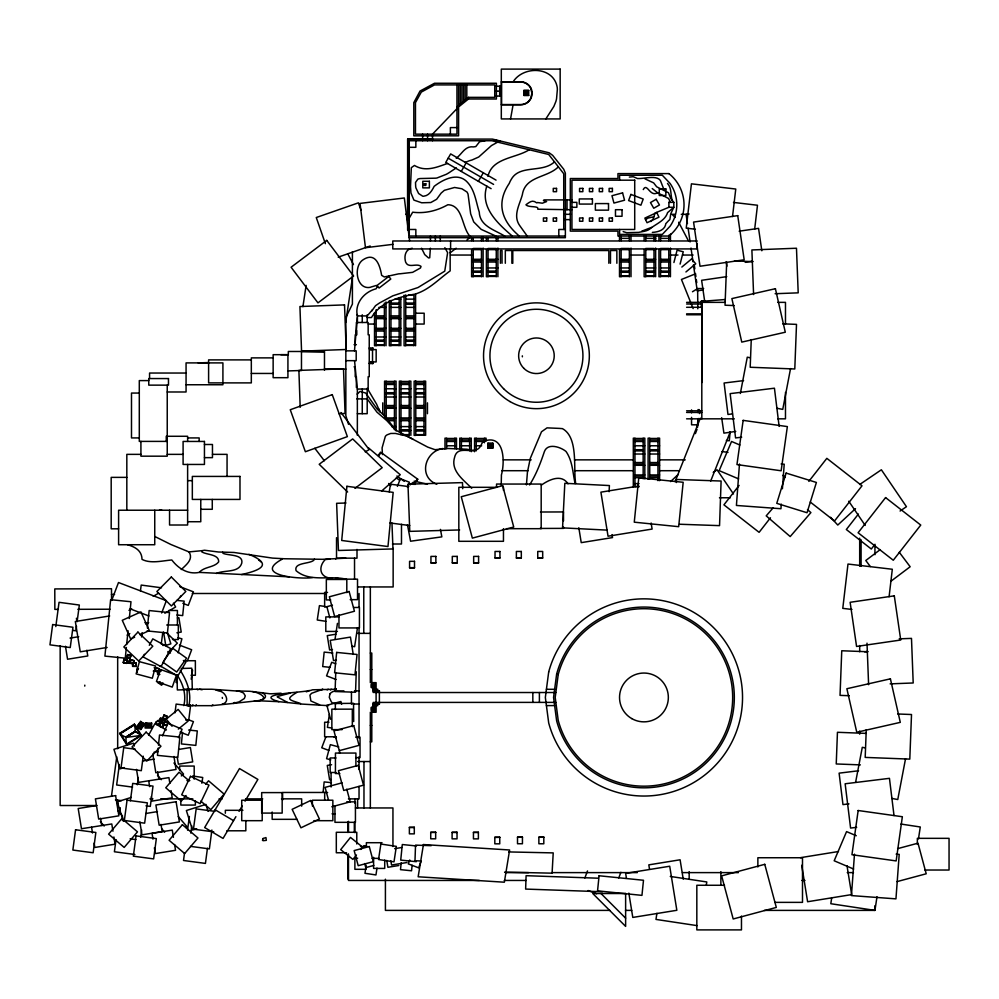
<?xml version="1.0" encoding="UTF-8"?>
<svg xmlns="http://www.w3.org/2000/svg" width="999" height="999" viewBox="0 0 999 999"><rect width="100%" height="100%" fill="white"/><g stroke="black" fill="none" stroke-linecap="round" stroke-linejoin="round"><path stroke-width="1.5" d="M701.323 307.442L701.323 301.198L704.395 300.961M702.172 382.455L702.197 301.298L701.323 301.198M407.654 220.791L407.792 139.098L432.492 139.385M140.447 728.845L141.284 728.209L141.271 728.858L140.484 728.221M335.751 672.527L335.077 691.52L355.544 692.232L356.256 671.778M676.385 482.542L676.498 479.47L721.103 481.031L719.542 525.636L679.545 524.238M726.685 262.163L725.037 305.219L734.265 305.569M751.26 339.585L750.199 367.257L794.792 368.981L796.503 324.375L782.667 323.838M866.258 729.72L865.196 757.404L909.802 759.115L911.513 714.522L897.676 713.985M609.09 491.695L609.402 485.551L564.822 483.291L562.562 527.859L607.142 530.119M84.753 686.113L84.803 685.139M486.838 186.039C479.732 207.33 497.914 223.614 512.275 236.039M739.472 464.011L736.425 505.457L780.943 508.728L781.28 504.12M782.404 488.773L784.215 464.21L781.143 463.986M854.482 854.157L851.435 895.591L895.953 898.863L899.212 854.357L896.153 854.133M354.483 350.849L357.342 317.557M697.514 427.41L698.313 418.481M698.85 412.525L699.113 409.553M730.119 431.818L729.32 440.746L726.348 440.472M697.327 426.323L698.051 418.831M126.349 647.502L125.262 658.166L104.895 656.106L110.627 599.675L130.994 601.748L129.296 618.518M126.661 644.442L128.059 630.719M147.377 628.009L149.151 610.551L169.518 612.624L167.445 632.991L147.078 630.918M158.192 748.101L157.442 755.369L177.822 757.442L179.882 737.075L159.515 735.002L158.479 745.192M182.542 732.354L181.368 743.93L195.829 745.391L197.29 730.931L188.611 730.057M323.139 792.045L324.163 781.917L331.406 782.654M401.198 862.749L400.499 869.654L411.551 870.778L412.112 865.259M335.764 689.372L336.026 688.673L334.503 689.697M732.529 216.546L735.764 189.036L691.433 183.828L686.226 228.159L695.391 229.233M754.67 229.221L757.479 205.245L733.503 202.422M889.085 596.765L892.319 569.255L847.989 564.048L842.781 608.366L851.96 609.452M140.584 727.397L141.533 727.647L140.547 727.409M175.012 712.824L176.124 704.083L190.534 705.906L188.699 720.466L185.814 720.104M183.804 705.606C186.463 695.042 183.254 684.178 177.335 675.399M188.699 706.231C192.045 693.456 186.95 680.943 180.257 670.304M55.807 626.573L59.041 602.322L79.333 605.032L77.11 621.703M76.511 626.248L75.899 630.806L73.002 630.419M111.476 796.253L116.746 756.767M140.434 590.884L141.209 585.077L161.501 587.787M119.343 764.685L116.646 784.977L132.58 787.112M141.533 636.987L142.12 632.642M116.021 839.61L114.398 851.76L134.865 854.495M119.468 813.798L120.28 807.729M122.29 820.067L122.677 817.157M130.394 800.798L132.717 783.403L153.009 786.113L150.3 806.405L145.954 805.831M137.325 784.789L138.287 777.547M143.244 756.181L141.309 770.679L121.016 767.969L123.726 747.677L135.327 749.225M161.251 644.043L162.8 632.442M140.659 837.262L141.621 830.019M184.528 852.896L183.516 860.489L205.432 863.411L207.455 848.226M187.562 830.119L189.385 816.445M190.821 833.129L191.796 825.886M211.888 830.044L209.378 848.888L190.534 846.378M177.123 675.162L176.036 682.354L177.16 682.517M191.209 679.233L192.582 670.154M201.873 783.253L202.735 777.497L192.682 775.986M302.909 306.681L306.131 285.377M345.666 322.49L352.335 278.359M335.04 639.273L337.437 623.364M329.358 714.422L327.41 727.359L331.718 728.009M357.467 627.872L354.62 646.678L351.735 646.241M366.009 866.42L364.972 873.288L375.961 874.949L376.998 868.081M656.905 913.323L655.981 919.417L697.077 925.623M706.33 885.002L706.793 881.955L670.267 876.435M831.73 897.626L830.806 903.72L874.937 910.389L877.01 896.69M918.468 838.923L920.279 826.985L900.886 824.05M163.137 726.785L163.611 723.713L160.527 723.239L160.065 726.323L163.137 726.785L163.536 723.763M389.198 491.858L390.534 484.215L408.803 486.588M487.949 176.361C492.17 157.68 515.721 158.366 529.233 149.763M510.551 118.931L513.099 104.795M643.269 189.598C647.04 182.118 649.949 197.515 657.517 192.745L668.543 198.489L670.142 201.511L668.893 202.36L668.893 207.28L655.144 212.999L653.009 219.243L650.861 221.566M163.361 719.642L163.499 718.893L160.439 718.331L159.865 721.39L162.937 721.965M163.511 719.692L163.686 718.768L160.315 718.144L159.69 721.515L163.062 722.14M740.359 393.469L747.277 357.192L750.299 357.767M790.546 368.569L782.754 409.39L776.71 408.241M855.644 782.105L862.287 747.327L865.309 747.901M905.544 758.716L897.764 799.537L891.707 798.388M123.476 662.474L124.126 659.565L127.11 660.164L126.436 663.211L123.389 662.524L126.386 663.124M133.804 660.739L133.154 663.648L130.17 663.036L130.844 660.002L133.891 660.689M155.207 671.078L155.881 668.044L158.916 668.718L158.242 671.765M345.841 558.166L322.49 559.303L284.265 558.753L272.552 558.104L233.941 552.459L218.531 552.01L204.533 550.237L202.048 550.674L201.773 551.848C206.905 555.069 219.056 554.045 218.681 561.888C213.998 567.757 204.433 566.433 199.263 572.39C187.949 574.75 178.359 568.531 171.816 559.989C162.175 560.739 150.799 563.936 142.02 559.39C141.883 550.624 135.215 546.977 127.61 544.73M148.252 725.424L148.664 723.825M145.667 725.786L146.016 724.375L147.415 724.725M673.913 262.525L677.085 250.187L683.254 251.773L680.094 264.111M501.211 485.014L501.411 476.173A36.663 36.663 0 0 1 501.398 475C504.92 462.462 504.857 433.903 484.203 441.083L482.505 442.37L480.407 446.353C474.55 456.231 457.717 443.581 454.607 457.317C450.387 470.829 463.524 479.87 471.703 488.236M127.585 661.038L127.123 662.762L130.594 663.074M127.71 661.163L127.323 662.649L130.32 663.448M129.895 658.453L130.669 655.569M155.619 671.103L153.259 671.091M178.147 652.846L181.905 638.811L177.697 637.674M192.482 705.669L192.907 704.72M164.96 721.328L163.911 724.263L166.833 725.311L167.882 722.377M111.738 600.299L118.494 582.529L166.346 600.699L161.663 612.999M187.487 660.726L191.658 649.75L179.433 645.104M325.924 736.775L321.753 747.764L328.796 750.436M409.752 859.989L408.279 863.885L418.656 867.831L421.128 861.338M584.84 877.984L587.524 870.928M618.756 877.946L620.891 872.302M695.391 433.616L697.04 429.32M397.402 486.376L400.374 478.721L409.39 482.217L407.417 487.325M161.214 722.077L162.35 719.168L165.247 720.304L164.123 723.201L161.214 722.077L162.387 719.255M675.087 481.63L700.349 418.144M710.626 481.206L730.319 431.73M140.085 724.849L140.946 724.612L140.697 725.449M162.288 683.216L161.438 683.453M162.512 735.901L167.957 723.201L182.08 729.245L178.446 737.712M163.037 717.944L164.236 715.209L166.958 716.408M167.045 716.383L165.797 719.23L162.949 717.981M148.289 725.674L148.963 724.175M148.476 725.774L149.088 724.163M345.841 317.557L352.41 304.071L352.41 251.748M336.001 703.746L332.267 702.921L331.231 701.623L329.283 697.339L329.945 693.93M513.161 81.781C523.364 65.597 553.409 66.234 557.18 87.113A31.681 31.681 0 0 1 557.355 89.535L556.543 98.826A30.482 30.482 0 0 1 555.819 101.636L553.846 106.481L545.841 118.931M144.418 654.283L143.019 656.855L161.014 666.633L170.779 648.638L152.785 638.861L149.301 645.292M148.576 735.252L154.857 723.688L166.433 729.969M137.8 670.042L137.387 669.342L138.524 668.768M357.13 394.106L360.052 391.421L365.684 393.044L377.435 409.465L384.69 415.884L395.841 430.194L427.734 447.115L435.002 449.687L447.914 448.489L467.033 449.25L471.128 450.374M308.654 690.996L312.65 689.797L336.401 689.235M461.251 171.416L466.171 162.887M478.384 181.319L483.316 172.777M529.595 484.94C536.151 474.5 540.372 463.573 544.33 451.76C547.564 442.445 560.826 447.102 566.033 451.486C572.577 460.876 572.714 472.714 575.087 483.528M235.901 816.67L223.052 838.423L204.658 827.559L239.498 768.556L257.892 779.42L245.042 801.173M239.036 811.35L242.183 806.031M314.435 559.128L313.686 560.377C309.066 564.135 293.843 562.35 296.029 570.616C309.54 582.504 329.945 575.187 345.841 579.17M195.754 705.669L196.303 704.757M282.367 558.653L281.98 559.29C251.723 575.824 301.748 579.432 312.35 577.609M181.019 595.829L180.332 596.628M444.855 247.652L447.627 252.697L444.755 271.166L417.982 287.55L392.819 295.841L379.62 302.909L375.512 305.706L371.653 311.089M181.281 569.555C186.039 564.91 193.806 559.29 188.973 551.91L170.866 544.48L154.745 536.463M645.504 219.643L648.014 218.082L653.97 216.733M163.761 660.888L172.74 648.314L186.563 658.179L176.698 672.015L162.862 662.15M163.062 683.054L161.526 685.189L157.53 682.305M378.122 455.532L380.557 452.172L417.744 479.208L415.309 482.554M378.596 455.881L380.219 453.646M413.211 484.44L417.744 479.208M330.07 693.768L330.457 693.306A10.577 10.577 0 0 1 330.731 692.981L332.879 691.52M739.085 485.439L723.925 504.845L759.103 532.33L770.466 517.782M808.828 481.381L826.835 458.341L862 485.814L834.527 520.991L810.264 502.035M858.403 514.06L846.328 529.52L871.303 549.025L875.012 544.268M356.468 854.969L352.909 859.415L340.684 849.637L350.474 837.412L362.687 847.202L360.914 849.425M187.138 689.235L187.138 705.669L211.776 705.669L234.053 703.346L234.827 702.397M186.076 795.516L181.331 801.073L165.759 787.774L179.058 772.215L189.061 780.756M205.694 784.128L208.541 780.793L224.113 794.093L210.814 809.652L200.811 801.111M773.114 507.867L766.208 515.859L790.197 536.563L810.901 512.574L807.479 509.615M331.231 689.235L330.482 689.984M128.259 657.517L126.149 659.815L128.446 661.925L130.544 659.627L128.259 657.617M159.915 682.167L158.878 683.279L157.68 682.155M456.955 107.03L468.456 97.365L494.742 97.365L494.742 84.903L434.503 84.903L421.303 92.095L415.459 102.635L415.459 134.166L456.955 134.166L456.955 84.903M456.955 108.666L432.492 134.166L432.492 140.734M168.169 652.609L177.335 643.156L166.833 632.979M523.776 95.392L528.708 95.392L528.708 90.472L523.776 90.472L523.776 95.392L528.708 95.392M523.776 90.472L528.708 90.472M487.912 448.101L487.912 443.181L492.832 443.181L492.832 448.101L487.912 448.101L487.912 443.181M492.832 448.101L492.832 443.181M409.265 218.082L412.674 212.2C425.075 213.736 436.975 210.851 447.852 204.733C462.987 205.045 461.638 226.948 469.755 236.039M558.366 166.845C547.277 178.022 525.149 175.849 522.34 194.755C519.542 205.032 512.4 216.021 520.142 226.199L527.21 236.039M670.579 481.593L678.333 474.338M855.506 508.641L837.786 525.049L830.606 517.295M139.248 393.057L131.493 393.057L131.493 437.924L139.248 437.924M190.534 704.695L188.774 705.669M296.903 692.382C284.99 699.575 289.136 699.7 300.087 703.308L301.111 704.033L328.546 705.669M372.427 309.777L367.195 315.921L357.342 315.921C354.495 303.122 364.36 291.82 376.086 288.798L377.36 286.626L376.286 285.477L372.04 286.725A8.854 8.854 0 0 0 370.379 287.312C356.693 290.085 353.109 267.233 362.475 260.202C375.487 250.999 379.92 265.297 381.63 275.337L384.315 276.96L398.589 273.863A41.558 41.558 0 0 1 400.337 273.751L412.624 272.34L420.492 267.969L421.016 266.371C416.483 262.762 408.554 268.756 405.644 262.163C403.921 256.506 405.232 249.076 412.275 248.239M381.718 490.946L400.249 474.725L368.419 447.827M181.306 775.936L183.516 774.025L173.938 762.974M185.689 827.509L186.85 826.498L178.234 816.545M142.445 726.136L143.544 725.199L142.607 724.1M681.842 267.058L691.633 258.903L695.716 263.811L685.926 271.965M328.221 689.235L327.123 689.884M464.822 162.487L469.78 160.602A48.639 48.639 0 0 0 472.14 159.94L478.708 157.018L491.496 145.554L497.664 142.145M178.322 729.083L187.849 721.315L178.147 709.415L166.246 719.118L172.065 726.261M468.456 99.001L458.591 106.955L458.591 135.814L413.811 135.814L413.811 102.635L420.03 91.046L434.503 83.267L496.391 83.267L496.391 99.001L468.456 99.001L468.456 97.365M410.002 484.915L413.199 482.342L414.935 484.503M644.979 178.846L653.658 182.892L656.668 186.788L668.481 192.745L670.766 198.514L673.826 202.36L673.826 207.293L667.594 212.612C665.084 220.879 655.606 223.988 649.662 229.121C647.077 231.044 643.731 231.381 640.609 231.993A6.331 6.331 0 0 0 638.885 232.392L626.748 232.705L623.151 231.606M641.67 231.206L651.585 227.372M450.162 252.822L456.168 248.202M467.008 239.897L470.616 237.125M160.04 723.064L157.667 724.874L155.856 722.514L158.242 720.604L160.127 723.076M211.776 705.669L212.824 704.857M354.92 488.386L382.205 467.694L352.684 438.911L319.205 464.298L347.627 492.02M880.244 549.6L865.783 560.501L870.329 566.533M890.883 581.268L910.164 566.745L899.275 552.272M456.218 158.242C461.925 154.208 465.01 145.642 473.439 146.915A45.005 45.005 0 0 0 475.824 146.553L479.582 141.733L485.014 140.734M713.224 472.377L717.045 469.78L733.478 493.968M859.727 484.49L881.368 469.78L906.455 506.705L900.087 511.026M126.698 744.642A24.613 23.452 -5.2 0 1 126.036 737.399L135.077 731.355A24.638 23.452 -5.2 0 0 134.415 724.125L119.643 733.353L126.698 744.642L141.471 735.401L134.415 724.125M456.318 167.894L450.774 171.553A43.182 43.182 0 0 1 446.228 174.338L436.95 177.997A26.249 26.249 0 0 1 435.676 178.172L420.042 178.546A30.47 30.47 0 0 0 419.006 178.771L418.406 178.946A2.622 2.622 0 0 0 417.832 179.183L415.509 182.48L415.684 186.613A30.407 30.407 0 0 0 415.946 187.962L418.618 193.531L422.752 196.216A3.621 3.621 0 0 0 423.826 196.191C429.208 195.567 431.98 190.622 434.165 186.338C443.219 179.345 458.116 171.741 467.594 182.442C474.925 190.447 476.048 202.123 479.27 212.125C479.757 226.124 494.842 229.957 504.645 236.039M554.482 161.863C542.407 173.339 519.567 164.173 511.176 179.545A19.443 19.443 0 0 0 509.29 183.366C496.166 202.685 501.486 219.917 517.22 234.203L519.218 236.039M120.33 733.503L134.266 724.799L140.797 735.252L126.861 743.955L120.592 733.928M121.104 733.141L133.641 725.311M119.643 733.353A21.891 20.867 -58.8 0 0 125.862 737.125L135.077 731.355L141.471 735.401L126.036 737.399L135.252 731.643A21.916 20.867 -58.8 0 1 141.471 735.401M125.862 737.125L135.152 731.505M442.994 448.501C424.95 451.086 417.794 476.873 436.813 484.253M692.469 291.758L697.639 288.561L703.658 288.511M336.251 558.541L335.552 558.965M125.961 737.25L135.252 731.643M541.396 485.064C549.025 479.72 561.513 473.626 568.019 483.841M128.983 610.377L131.668 608.816M153.234 596.316L158.629 593.194M127.123 635.114L129.808 633.553M145.979 624.188L148.676 622.614M164.847 613.249L175.637 606.992L173.439 603.196M365.209 451.86L369.205 449.612L340.959 412.512M321.69 689.747L322.852 689.235L311.538 693.318L309.94 695.179L310.864 700.973L319.605 704.807M300.487 703.908L278.933 701.673C251.261 693.731 304.358 692.569 309.303 690.459M134.665 637.187L130.657 638.985L122.265 620.304L140.946 611.912L149.338 630.594L139.997 634.79M695.304 273.901L681.455 279.47L693.156 308.579M216.358 573.488C224.375 569.667 238.761 573.301 241.795 563.024C243.456 554.045 228.659 555.856 223.002 553.309L222.677 552.197M447.527 163.449C436.75 167.245 425.549 172.19 414.46 165.459L411.326 167.657L410.514 186.588L410.951 192.994L413.923 200.112L421.703 202.785L430.831 202.522L436.625 199.288L441.146 193.094L444.393 190.31L454.582 187.475L461.838 188.749L467.057 192.07L468.032 194.068L470.654 213.798L473.701 221.903L481.181 229.37L495.804 236.039M280.856 354.682L288.324 354.72L288.324 351.486L324.475 351.486L324.475 370.254M333.179 691.445L336.363 691.046A11.926 11.926 0 0 0 336.925 690.996L343.918 690.871M338.211 257.143L370.192 246.004M222.128 704.158C230.769 702.26 225.537 691.458 218.744 690.946A11.888 11.888 0 0 1 217.37 690.471L215.459 689.785M306.268 691.832L308.304 691.096M165.272 645.604L170.854 643.843L167.357 632.679M124.251 767.544L120.055 768.855L113.936 749.325L133.466 743.194L134.341 745.991M131.219 797.427L117.27 801.797L123.389 821.34M196.691 828.745L192.507 830.057L186.376 810.526L205.906 804.395L208.104 811.375M233.129 703.446L239.186 701.822L244.355 698.501L245.292 695.891L243.544 692.994L239.236 691.196L211.776 689.235L183.791 689.235M241.608 574.575C257.954 570.779 275.087 565.084 248.913 554.308M257.342 700.786C271.216 699.013 258.791 692.394 252.56 691.545M629.32 177.073L633.216 176.723L636.738 178.197A1.848 1.848 0 0 0 637.924 178.546C644.705 178.759 656.268 174.95 660.376 180.444L664.035 189.822M652.347 232.392C657.492 232.13 664.123 230.482 665.596 224.887A9.116 9.116 0 0 1 665.721 223.776L668.968 220.255A1.536 1.536 0 0 0 669.967 219.031L670.754 213.823L673.826 207.293L668.893 207.293M159.428 510.227L161.875 510.227M332.467 605.169L326.86 606.668L329.87 617.906M342.058 782.841L325.1 787.387L328.509 800.099M331.818 806.78L350.174 801.86L346.778 789.148M373.813 865.446L365.771 867.607L364.685 863.573M897.601 848.651L918.006 843.181L926.21 873.788L897.052 881.605M188.973 551.91L202.048 550.674M234.053 703.346L257.754 700.736L278.933 701.673M638.898 486.001L600.911 492.157L608.041 536.213L652.11 529.07L651.123 523.001M109.69 615.946L75.337 621.503L80.245 651.823L107.13 647.464M177.41 617.969L178.896 617.732L181.219 632.08L176.91 632.779M70.055 638.099L78.721 636.7M162.787 645.479L165.672 645.017L163.574 632.03M335.889 634.215L327.272 635.614L329.595 649.962L332.467 649.5M336.388 660.114L333.504 660.589L330.232 640.371L350.437 637.1L353.246 654.42M153.933 752.309L158.067 751.635M178.634 749.45L190.397 747.539L192.72 761.887L178.371 764.21L177.21 757.042M142.57 761.001L154.121 759.128M331.581 764.722L327.272 765.421L329.595 779.769L331.081 779.532M96.965 805.481L78.197 808.516L81.468 828.733L111.776 823.963L112.949 831.18M145.904 813.473L157.455 811.6M394.655 848.663L401.673 847.527M406.98 862.524L391.533 865.022L390.846 860.813M398.863 865.509L387.887 867.282L386.788 860.426M800.474 857.666L838.461 851.523M689.06 213.973L686.101 214.41L687.437 223.576M739.148 231.194L758.553 228.359L761.825 250.761M745.217 262.337L752.684 261.251M726.748 276.636L701.623 280.307L704.77 301.923M703.159 289.972L697.252 290.834L693.456 264.847M735.739 431.418L723.913 433.154L721.665 417.707M864.697 651.823L867.681 651.385M392.969 244.343L365.472 247.715L360.04 203.409L404.333 197.977L409.59 240.747M743.581 380.619L724.1 383.017L727.971 414.46L732.454 413.911M741.683 437.187L735.576 437.937L730.144 393.631L774.437 388.199L779.133 426.386M858.578 770.766L839.11 773.151L842.969 804.607L848.963 803.87M856.692 827.322L850.586 828.071L845.142 783.778L889.447 778.333L894.018 815.559M287.924 370.929L301.473 370.492L301.473 351.486L324.475 351.973M330.244 559.078L325.287 559.54C317.819 567.07 319.705 578.059 331.98 578.196M254.196 701.123C260.215 701.997 271.154 697.215 261.925 692.569M702.197 301.298L725.224 299.525M281.069 693.194L272.228 693.743A67.42 67.42 0 0 1 269.942 693.768L249.862 691.283L236.488 690.921M775.124 293.718L798.201 292.844L796.478 248.239L751.885 249.95L753.596 294.555M899.187 638.848L911.488 638.386L913.198 682.979L890.134 683.865M338.911 413.673L345.055 413.461L343.506 368.856L298.888 370.404L300.187 407.317M208.604 362.55L198.189 362.899M141.396 723.376L139.748 723.476L141.408 723.551M345.979 503.021L336.626 503.296L338.449 550.486L392.969 548.938L391.97 523.051M459.627 529.945L409.777 531.368L407.967 484.178L462.475 482.617L462.712 488.711M181.281 668.468L191.746 668.194L192.308 689.572L177.347 689.959L176.948 674.687M540.484 512.012L563.486 511.938L563.511 520.904M58.104 609.39L54.858 609.402L54.783 588.923L111.501 588.736L111.538 600.436M77.847 609.315L110.04 609.215M501.311 81.781L520.704 81.781A11.501 11.501 0 0 1 530.669 87.537C533.179 91.958 532.417 97.802 528.833 101.423A11.501 11.501 0 0 1 520.704 104.795L501.311 104.795M494.742 86.201L501.311 86.201M494.742 91.134L501.311 91.134M524.937 93.007L527.547 93.007M524.937 93.269L527.547 93.269M524.937 93.669L527.547 93.669M524.937 94.118L527.547 94.118M494.742 96.066L501.311 96.066M456.955 127.597L450.374 127.597L450.374 134.166M496.965 140.909L499.912 140.909M409.265 147.315L415.846 147.315L415.846 140.734M571.94 199.9L544.018 199.9L543.406 200.612L546.603 201.573L542.382 203.209L537.512 202.522A4.77 4.77 0 0 1 536.75 202.872C532.704 199.788 530.531 201.486 526.91 204.046L525.936 204.82C528.571 207.892 539.323 205.382 537.787 209.203L571.94 209.753M571.94 202.36L576.873 202.36L576.873 207.293L571.94 207.293M668.893 202.36L673.813 202.36M405.656 214.31L408.766 214.31M564.323 214.31L570.741 214.31M675.112 214.31L672.052 214.31L675.174 217.495M681.256 214.31L687.387 214.31M564.198 219.618L570.392 219.618M409.265 229.47L415.846 229.47L415.846 236.039M565.372 229.47L558.803 229.47L558.803 236.039M565.372 236.039L409.265 236.039L409.265 140.734L491.858 140.734L548.701 154.47L563.736 173.714L563.736 229.47M409.153 237.687L565.372 237.687L565.372 173.164L563.736 169.268L552.659 155.345L549.15 152.797L492.432 139.098L407.629 139.098L407.629 229.982M621.141 238.361L629.358 238.361M645.791 238.361L655.644 238.361M660.576 238.361L668.793 238.361M697.215 240.971L392.782 240.971L392.782 248.926L697.215 248.926L697.215 243.619M473.251 249.625L481.468 249.625M488.049 249.625L497.902 249.625M621.141 249.625L629.358 249.625M645.791 249.625L655.644 249.625M660.576 249.625L668.793 249.625M450.499 255.045L471.615 255.045M631.006 255.045L644.143 255.045M670.441 255.045L677.996 255.045M682.529 255.045L693.119 255.045M473.251 259.29L481.468 259.29M488.049 259.29L497.902 259.29M621.141 259.29L629.358 259.29M645.791 259.29L655.644 259.29M660.576 259.29L668.793 259.29M473.251 260.439L481.468 260.439M488.049 260.439L496.266 260.439M621.141 260.439L629.358 260.439M645.791 260.439L654.008 260.439M660.576 260.439L668.793 260.439M473.251 262.025L481.468 262.025M488.049 262.025L496.266 262.025M621.141 262.025L629.358 262.025M645.791 262.025L654.008 262.025M660.576 262.025L668.793 262.025M473.251 267.957L481.468 267.957M488.049 267.957L497.902 267.957M621.141 267.957L629.358 267.957M645.791 267.957L655.644 267.957M660.576 267.957L668.793 267.957M473.251 271.091L481.468 271.091M488.049 271.091L496.266 271.091M621.141 271.091L629.358 271.091M645.791 271.091L654.008 271.091M660.576 271.091L668.793 271.091M473.251 272.252L481.468 272.252M488.049 272.252L496.266 272.252M621.141 272.252L629.358 272.252M645.791 272.252L654.008 272.252M660.576 272.252L668.793 272.252M473.251 275.999L481.468 275.999M488.049 275.999L496.266 275.999M621.141 275.999L629.358 275.999M645.791 275.999L654.008 275.999M660.576 275.999L668.793 275.999M473.251 276.423L481.468 276.423M488.049 276.423L496.266 276.423M621.141 276.423L629.358 276.423M645.791 276.423L654.008 276.423M660.576 276.423L668.793 276.423M408.479 294.842L413.961 294.842L413.961 345.741M395.055 299.138L400.811 299.138M405.744 299.138L413.961 299.138M686.6 302.36L725.049 302.36M777.734 302.36L785.476 302.36L785.476 324.101M390.959 303.072L399.163 303.072M405.744 303.072L413.961 303.072M686.6 304.008L701.81 304.008M390.959 304.233L399.163 304.233M405.744 304.233L413.961 304.233M378.908 307.38L386.026 307.38M390.959 307.38L400.811 307.38M405.744 307.38L413.961 307.38M686.6 307.292L701.81 307.292M415.596 313.211L424.163 313.211L424.163 324.051L415.596 324.051M686.6 313.861L701.81 313.861M686.6 314.76L701.81 314.76M376.161 315.896L384.378 315.896M390.959 315.896L399.163 315.896M405.744 315.896L413.961 315.896M367.195 317.557L371.466 317.557C380.557 302.01 398.539 296.953 415.184 294.081C429.108 289.86 438.661 279.133 450.162 270.904L450.162 248.701M376.161 317.482L384.378 317.482M390.959 317.482L399.163 317.482M405.744 317.482L413.961 317.482M376.161 318.631L386.026 318.631M390.959 318.631L400.811 318.631M405.744 318.631L413.961 318.631M368.319 324.051L374.525 324.051M376.161 328.309L386.026 328.309M390.959 328.309L400.811 328.309M405.744 328.309L413.961 328.309M376.161 329.458L384.378 329.458M390.959 329.458L399.163 329.458M405.744 329.458L413.961 329.458M376.161 331.044L384.378 331.044M390.959 331.044L399.163 331.044M405.744 331.044L413.961 331.044M376.161 336.975L386.026 336.975M390.959 336.975L400.811 336.975M405.744 336.975L413.961 336.975M376.161 340.11L384.378 340.11M390.959 340.11L399.163 340.11M405.744 340.11L413.961 340.11M376.161 341.271L384.378 341.271M390.959 341.271L399.163 341.271M405.744 341.271L413.961 341.271M354.071 344.667L356.381 344.667M376.161 345.017L384.378 345.017M390.959 345.017L399.163 345.017M405.744 345.017L413.961 345.017M376.161 345.442L384.378 345.442M390.959 345.442L399.163 345.442M405.744 345.442L413.961 345.442M369.243 347.964L373.164 348.052M345.841 350.849L356.193 350.849L356.193 360.664L345.841 360.664M273.139 357.879L251.323 357.879L251.323 382.892L208.604 382.892L208.604 359.89L251.323 359.89M369.243 363.574L373.164 363.536M354.071 366.858L355.219 366.858L355.219 376.71L356.381 376.71L356.381 387.5M324.475 369.118L345.841 369.118M186.064 373.039L149.563 373.039L149.563 378.559M251.323 373.451L273.139 373.451M148.764 380.594L139.298 380.594L139.298 441.396L167.233 441.396M386.213 381.468L394.43 381.468M400.999 381.468L409.215 381.468M415.784 381.468L424.001 381.468M386.213 381.893L394.43 381.893M400.999 381.893L409.215 381.893M415.784 381.893L424.001 381.893M386.213 384.053L394.43 384.053M400.999 384.053L409.215 384.053M415.784 384.053L424.001 384.053M386.213 384.478L394.43 384.478M400.999 384.478L409.215 384.478M415.784 384.478L424.001 384.478M186.064 384.752L222.914 384.752L222.914 362.899L186.064 362.899L186.064 391.983L167.233 391.983M386.213 388.773L396.066 388.773M400.999 388.773L410.864 388.773M415.784 388.773L424.001 388.773M354.545 360.664L357.355 389.036L368.156 389.036L368.156 376.71L369.243 376.71L369.243 334.815L368.156 334.815L368.156 322.49L356.381 322.49L356.381 334.815L355.219 334.815L355.219 344.667M386.213 392.707L394.43 392.707M400.999 392.707L409.215 392.707M415.784 392.707L424.001 392.707M386.213 393.868L394.43 393.868M400.999 393.868L409.215 393.868M415.784 393.868L424.001 393.868M386.213 397.015L396.066 397.015M400.999 397.015L410.864 397.015M415.784 397.015L424.001 397.015M356.855 398.901L367.195 398.901L376.935 412.125L386.9 420.716L394.443 428.946M386.213 405.532L394.43 405.532M400.999 405.532L409.215 405.532M415.784 405.532L424.001 405.532M386.213 407.117L394.43 407.117M400.999 407.117L409.215 407.117M415.784 407.117L424.001 407.117M386.213 408.266L396.066 408.266M400.999 408.266L410.864 408.266M415.784 408.266L424.001 408.266M686.6 410.814L701.81 410.814M686.6 412.45L701.81 412.45M357.342 413.686L367.195 413.686L367.195 389.036M386.213 417.944L396.066 417.944M400.999 417.944L410.864 417.944M415.784 417.944L424.001 417.944M686.6 418.831L734.352 418.831M777.734 418.831L785.476 418.831L785.476 392.432M394.43 419.093L386.213 419.093L386.213 381.156L384.565 381.156L384.565 417.307M400.999 419.093L409.215 419.093M415.784 419.093L424.001 419.093M387.575 420.679L394.43 420.679M400.999 420.679L409.215 420.679M415.784 420.679L424.001 420.679M697.539 424.812L691.558 424.812L691.558 417.345M391.683 426.61L396.066 426.61M400.999 426.61L410.864 426.61M415.784 426.61L424.001 426.61M400.999 429.745L409.215 429.745M415.784 429.745L424.001 429.745M400.999 430.357L410.864 430.357M415.784 430.357L424.001 430.357M400.999 430.906L409.215 430.906M415.784 430.906L424.001 430.906M402.372 434.652L409.215 434.652M415.784 434.652L424.001 434.652M403.733 435.077L409.215 435.077M415.784 435.077L424.001 435.077M187.625 437.924L199.163 437.924L199.163 441.446M446.628 438.474L454.845 438.474M461.413 438.474L469.63 438.474M476.211 438.474L484.428 438.474M634.952 438.474L643.169 438.474M649.737 438.474L657.954 438.474M446.628 438.898L454.845 438.898M461.413 438.898L469.63 438.898M476.211 438.898L484.428 438.898M634.952 438.898L643.169 438.898M649.737 438.898L657.954 438.898M446.628 441.071L454.845 441.071M461.413 441.071L469.63 441.071M476.211 441.071L484.428 441.071M634.952 441.071L643.169 441.071M649.737 441.071L657.954 441.071M446.628 441.496L454.845 441.496M461.413 441.496L469.63 441.496M476.211 441.496L484.428 441.496M634.952 441.496L643.169 441.496M649.737 441.496L657.954 441.496M488.386 443.656L492.357 443.656M204.445 444.493L212.462 444.493L212.462 457.642L204.445 457.642M446.628 445.779L454.845 445.779M461.413 445.779L469.63 445.779M476.211 445.779L481.68 445.779M634.952 445.779L644.817 445.779M649.737 445.779L659.602 445.779M488.386 447.627L492.357 447.627M461.413 449.725L469.63 449.725M634.952 449.725L643.169 449.725M649.737 449.725L657.954 449.725M634.952 450.886L643.169 450.886M649.737 450.886L657.954 450.886M634.952 454.021L644.817 454.021M649.737 454.021L659.602 454.021M140.934 454.358L126.823 454.358L126.823 510.227M167.233 454.358L183.092 454.358M212.462 454.358L227.06 454.358L227.06 476.423M503.346 459.852L531.193 459.852M574.512 459.852L633.316 459.852M659.602 459.852L685.227 459.852M634.952 462.549L643.169 462.549M649.737 462.549L657.954 462.549M634.952 464.135L643.169 464.135M649.737 464.135L657.954 464.135M634.952 465.284L644.817 465.284M649.737 465.284L659.602 465.284M501.798 470.704L528.096 470.704M574.512 470.704L633.316 470.704M659.602 470.704L679.195 470.704M634.952 474.95L644.817 474.95M649.737 474.95L659.602 474.95M634.952 476.098L643.169 476.098M649.737 476.098L657.954 476.098M126.823 477.372L111.189 477.372L111.189 528.808L118.606 528.808M634.952 477.684L643.169 477.684M649.737 477.684L657.954 477.684M187.625 480.644L192.332 480.644M634.952 483.616L639.06 483.616M639.06 486.763L634.952 486.763L634.952 438.161L633.316 438.161L633.316 487.337M719.467 497.764L730.369 497.764M200.774 509.29L212.275 509.29L212.275 499.425M187.625 510.227L118.606 510.227L118.606 544.73L154.745 544.73L154.745 510.227M187.625 521.728L200.774 521.728L200.774 499.425M506.481 528.683L541.183 528.683L541.183 484.053L496.553 484.053L496.553 487.312L458.828 487.312L458.828 541.308L503.459 541.308L503.459 528.683M392.432 544.005L401.486 544.005L401.486 524.313M537.749 558.041L542.682 558.041L542.682 551.46L537.749 551.46L537.749 558.041L542.682 557.979M337.038 579.17L357.517 579.17L357.517 599.65L350.199 599.65M357.617 586.95L393.144 586.95L393.144 548.326M327.535 592.432L324.638 592.432L324.638 606.967L327.535 606.967M192.27 593.493L325.911 593.493M111.463 594.455L114.56 594.455M330.719 599.937L326.336 599.937L326.336 579.47L346.803 579.47L346.803 592.632M353.584 607.467L359.428 607.467L359.428 627.934L338.961 627.934L338.961 614.772M168.694 610.489L177.41 610.489L177.41 625.024M338.873 616.907L325.799 616.907L325.799 631.443L337.425 631.443M166.696 624.999L178.322 624.999L178.322 639.535L172.502 639.535M357.617 633.366L370.342 633.366M370.342 653.084L371.79 653.084L371.79 682.654M183.729 660.726L195.367 660.726L195.367 675.262L190.996 675.262M135.752 663.199L132.767 663.199L132.767 666.183M132.705 666.246L135.827 666.246L135.827 663.136M370.342 669.517L371.79 669.517M160.802 671.016L157.58 671.016L157.58 674.45L159.865 674.45M160.851 671.178L157.742 671.178L157.742 674.288M374.662 684.303L371.378 684.303L371.378 687.587L373.014 687.587M372.964 684.477L371.441 684.477L371.441 687.387L372.964 687.387M376.099 689.235L377.747 689.235L377.747 690.871M546.416 689.298L554.632 689.298M354.495 690.871L359.041 690.871M379.47 690.946L373.014 690.871L373.014 684.303M379.47 692.432L373.164 692.432L373.164 684.39M379.383 692.519L555.856 692.519M555.856 702.384L373.164 702.434L373.164 710.476M379.47 703.92L374.475 703.92L374.475 710.476M352.997 704.02L359.041 704.02M546.416 705.594L554.632 705.594M376.099 705.669L377.747 705.669L377.747 704.02L379.383 704.02L379.383 690.871M373.014 707.304L371.378 707.304L371.378 710.589L374.662 710.589M372.964 710.389L371.441 710.389L371.441 707.479M328.996 722.24L324.638 722.24L324.638 736.775L336.263 736.775M145.517 723.588L146.965 723.588M370.342 725.386L371.79 725.386M145.804 725.461L147.253 725.461L147.253 726.91M342.095 729.632L331.855 729.632L331.855 709.165L352.322 709.165L352.322 726.71M355.632 737.15L360.027 737.15L360.027 757.629L355.632 757.629M370.342 741.82L371.79 741.82L371.79 712.237M335.989 757.966L330.169 757.966L330.169 772.502L335.989 772.502M357.617 761.538L370.342 761.538M339.822 773.538L335.439 773.538L335.439 753.059L355.906 753.059L355.906 766.221M186.925 780.594L189.835 780.594M327.622 792.469L282.605 792.469L282.605 800.087M281.481 798.85L301.661 798.85L301.661 806.156M149.9 798.875L152.972 798.875M160.639 798.875L192.857 798.875M219.043 798.875L222.165 798.875M245.567 798.875L262.725 798.875M348.426 798.875L359.041 798.875L359.041 786.425M346.653 801.86L355.432 801.86L355.432 822.327L334.952 822.327L334.952 806.243M95.916 805.519L60.165 805.519L60.165 645.666M355.419 807.954L392.944 807.954L392.944 846.565M242.907 810.314L225.349 810.314L225.349 813.236M332.043 813.823L334.99 813.823M297.003 819.33L272.165 819.33L272.165 812.012M313.848 820.679L332.854 820.679L332.854 800.211L312.387 800.211L312.387 806.056M409.378 827.522L414.298 827.522M226.81 830.793L245.829 830.793L245.829 820.554M430.731 832.454L435.664 832.454M452.097 832.454L457.03 832.454M473.451 832.454L478.384 832.454M517.507 837.262L522.44 837.262M538.873 837.262L543.806 837.262M494.817 837.374L499.75 837.374M382.018 842.706L366.371 842.706L366.371 846.965M360.502 846.565L366.683 846.565M346.553 852.771L336.313 852.771L336.313 832.292L356.78 832.292L356.78 843.993M357.667 858.191L354.882 858.191L354.882 869.305L365.996 869.305L365.996 865.134M372.065 858.353L379.183 858.353M924.899 870.029L949.05 870.029L949.05 838.336L917.357 838.336L917.357 844.367M505.194 872.614L528.508 872.614M551.835 872.614L637.35 872.614M682.442 872.614L738.423 872.614M847.252 872.614L853.471 872.614M479.358 880.444L348.489 880.444L348.489 854.008M504.295 880.444L526.098 880.444M801.885 880.444L804.994 880.444M724.537 885.264L696.827 885.264L696.827 929.894L741.47 929.894L741.47 916.046M774.799 902.372L802.497 902.372L802.497 857.741L757.866 857.741L757.866 866.97M609.902 910.389L385.414 910.389L385.414 879.195M625.499 910.389L631.73 910.389M764.247 910.389L874.937 910.389L874.937 905.706M495.029 557.917L499.95 557.917M516.383 557.942L521.316 557.954M430.944 562.762L435.864 562.762M452.297 562.787L457.23 562.799M473.663 562.812L478.596 562.824M409.578 567.657L414.51 567.669M199.263 572.39L289.31 576.835M493.531 140.085L496.653 140.11M508.803 851.935L553.221 852.896L552.085 873.163L504.595 872.127M287.612 702.459L277.185 696.815A2.897 2.897 0 0 1 278.259 696.266L290.147 693.131M431.181 845.678L415.534 845.129L414.985 860.776L420.679 860.963M598.214 878.208L526.098 875.686L525.636 889.073L602.36 891.757M734.44 260.914L752.896 261.626M867.894 651.76L841.757 650.761L840.034 695.366L849.262 695.716M866.096 733.391L837.449 732.292L836.238 763.96L860.364 764.884M474.912 450.711L472.04 450.487M176.923 600.387L184.153 601.123L182.68 615.584L176.898 614.997M332.842 652.984L324.163 652.11L322.702 666.57L329.932 667.307M416.458 845.966L402.31 844.53L400.724 860.102L416.296 861.687M389.947 522.952L409.74 525.536M144.917 622.689L147.815 623.076M215.022 811.388L196.166 808.878L193.469 829.17L213.761 831.88M115.447 799.874L121.304 800.649M130.12 838.81L135.914 839.585M722.002 451.536L727.984 452.372M325.174 606.505L319.43 605.631L317.257 620.004L325.874 621.303M221.154 690.809L219.892 690.209M199.475 689.235L202.123 689.785M155.282 671.028L158.192 671.678M414.173 481.131L427.472 484.178M363.898 845.604L366.883 846.315M169.718 650.586L170.891 650.898M130.107 660.002L131.319 660.327M129.995 660.139L131.131 660.439M154.146 667.782L156.356 668.368M338.773 746.915L330.344 744.655L326.586 758.691L330.794 759.827M412.837 439.085L406.243 435.889L395.417 433.429L390.734 433.454L387.212 434.79A4.945 4.945 0 0 0 385.314 436.476L382.093 447.864L382.442 454.57M335.814 577.772L337.924 578.608L337.45 577.884M164.997 721.415L167.807 722.427M179.845 586.663L193.431 591.833L188.274 605.419L182.842 603.346M335.801 663.823L331.718 662.275L326.561 675.861L336.076 679.482M130.07 608.828L148.926 615.983M333.716 736.75L336.438 737.786M187.999 719.58L193.431 721.64L188.274 735.227L180.12 732.13M588.149 890.534L596.603 893.755M739.884 445.005L731.555 441.471L719.168 470.641L738.623 478.896M856.28 835.738L846.565 831.605L834.177 860.776L853.621 869.03M652.222 188.549L657.517 192.745M197.927 689.822L196.953 689.235M496.053 180.132L450.649 153.921L445.729 162.462L491.121 188.674M448.189 158.192L493.593 184.403M167.894 651.535L170.479 653.021M183.366 660.501L185.951 661.987L177.772 676.098L159.728 665.634M215.147 809.789L233.541 820.654M396.291 477.909L399.675 480.257M782.667 475.362L785.226 476.973M141.084 722.627L142.432 723.576M140.984 722.664L142.32 723.738M396.903 476.011L404.245 481.343M388.648 483.491L390.859 485.689M600.986 893.518L625.624 918.168M141.184 722.165L142.32 723.351M421.528 248.227L423.988 253.072A18.194 18.194 0 0 0 424.7 254.595L428.546 257.942L429.72 257.767L430.369 248.189M157.505 775.274L161.338 779.695M161.713 828.758L164.673 832.167M117.745 810.426L122.527 815.946M100.35 821.615L104.183 826.036M314.822 448.264L324.338 460.751M667.507 183.416C672.09 188.486 670.142 195.03 672.364 200.674M848.775 501.236L865.209 525.424M379.995 411.888L377.135 405.457A34.865 34.865 0 0 1 376.685 404.333L367.195 388.261M135.315 726.473L136.888 728.995M347.777 253.808L353.446 264.573M678.658 222.24L688.348 240.659M140.909 441.396L140.934 456.181L167.233 456.181L167.233 385.139M150.175 724.75L150.861 726.323M150.125 724.849L150.699 726.385M360.951 210.102L358.416 202.834L316.271 217.52L325.374 243.681M348.501 424.3L345.841 415.746L345.841 319.068M341.646 704.307L340.896 701.498L326.86 705.269L330.619 719.305M440.434 529.395L441.845 536.863L410.564 541.221L407.467 524.787M150.637 724.45L150.936 726.061M846.99 865.721L851.672 894.592L807.604 901.735L801.71 865.271M683.229 879.157L680.094 859.789L648.813 864.859L649.537 869.33M612.025 534.602L612.512 537.587L581.231 542.644L578.821 527.759M626.385 877.921L625.649 873.363L669.717 866.233L676.847 910.289L632.792 917.432L628.846 893.118M173.938 756.48L176.036 769.467L155.832 772.739L152.785 753.97M169.867 783.391L168.931 777.622L138.624 782.379L136.526 769.392M171.041 790.609L172.203 797.826L151.998 801.098L151.299 796.777M173.439 837.312L172.265 830.094L152.06 833.366L152.984 839.148M174.6 844.53L175.537 850.299L155.332 853.583L154.395 847.801M157.667 771.89L158.841 779.108M161.001 824.362L162.175 831.58L141.958 834.852L139.86 821.865M148.726 780.893L149.65 786.663M86.838 650.199L87.775 655.968L67.557 659.24L65.459 646.253M113.886 836.962L115.047 844.18L94.843 847.452L94.143 843.119M76.424 618.269L76.886 621.166M100.512 818.231L101.686 825.461M91.571 827.234L92.507 833.016M726.198 261.626L726.872 266.221M688.111 228.159L690.109 241.92M691.008 248.039L693.019 261.788M694.392 265.746L694.829 268.831M695.479 273.451L695.903 276.536M696.328 279.62L696.765 282.705M222.278 697.427L222.39 698.401M522.327 355.844L522.365 356.818M867.007 643.169L868.606 684.69M697.639 288.561L697.801 308.803M353.696 721.553L353.534 703.333L335.314 703.496L335.377 709.565M575.711 483.429C573.089 468.881 578.758 437.487 562.4 428.621A56.881 56.881 0 0 1 561.101 428.546A15.734 15.734 0 0 1 559.877 428.421L547.052 427.859L541.495 431.78L530.269 458.441L527.435 472.177L526.423 484.927M563.536 527.06L563.536 528.371L540.534 528.446L540.534 527.797M874.937 545.329L874.937 554.695M861.088 539.81L861.088 566.258M859.689 538.199L859.689 566.196M859.689 645.516L859.689 651.748M859.689 731.068L859.689 734.178M720.866 871.652L720.866 885.239M701.81 302.36L701.81 418.831M699.662 410.452L699.662 413.574M698.051 409.553L698.051 412.649M691.558 409.877L691.558 412.862M689.173 871.652L689.173 879.207M670.441 234.066L670.441 240.697M670.441 248.027L670.441 276.735M668.793 235.227L668.793 240.697M668.793 276.735L668.793 248.476L660.576 248.476L660.576 276.735L658.94 276.735L658.94 249.625M660.576 235.227L660.576 240.697M659.602 480.656L659.602 438.161L657.954 438.161L657.954 480.656M658.94 235.614L658.94 240.584M655.644 235.227L655.644 240.697M655.644 248.027L655.644 276.735M654.008 235.227L654.008 240.697M654.008 276.735L654.008 248.476L645.791 248.476L645.791 276.735L644.143 276.735L644.143 249.625M649.737 478.833L649.737 438.161L648.101 438.161L648.101 479.283M645.791 235.227L645.791 240.697M644.817 478.858L644.817 438.161L643.169 438.161L643.169 478.833M644.143 235.614L644.143 240.584M631.006 235.227L631.006 240.697M631.006 248.027L631.006 276.735M629.358 235.227L629.358 240.697M629.358 276.735L629.358 248.476L621.141 248.476L621.141 276.735L619.505 276.735L619.505 249.625M621.141 235.227L621.141 240.697M619.592 180.182L619.592 175.25L662.325 175.25L670.104 183.466A37.475 37.475 0 0 1 670.104 226.186L662.325 234.403L619.592 234.403L619.592 229.47M619.505 235.614L619.505 240.584M616.858 263.274L616.858 250.524L610.476 250.524L610.476 263.274M608.841 263.274L608.841 250.524L512.787 250.524L512.787 263.274M567.02 199.9L567.02 209.753M539.398 692.519L539.398 702.384M532.829 692.519L532.829 702.384M528.234 90.946L528.234 94.917M524.263 90.946L524.263 94.917M511.888 263.274L511.888 250.524L505.319 250.524L505.319 263.274M503.459 487.312L503.459 490.372M502.035 263.274L502.035 250.524L500.387 250.524L500.387 263.274M499.675 86.201L499.675 96.066M497.902 237.2L497.902 240.697M497.902 248.027L497.902 276.735M496.266 237.2L496.266 240.697M496.266 276.735L496.266 248.476L488.049 248.476L488.049 276.735L486.401 276.735L486.401 249.625M490.297 444.343L490.297 446.94M490.034 444.343L490.034 446.94M489.635 444.343L489.635 446.94M489.173 444.343L489.173 446.94M488.049 237.612L488.049 240.697M486.401 237.575L486.401 240.584M486.063 441.071L486.063 438.161L484.428 438.161L484.428 442.769M483.116 237.2L483.116 240.697M483.116 248.027L483.116 276.735M481.468 237.2L481.468 240.697M481.468 276.735L481.468 248.476L473.251 248.476L473.251 276.735L471.615 276.735L471.615 249.625M476.211 450.886L476.211 438.161L474.562 438.161L474.562 451.723M473.251 237.612L473.251 240.697M471.615 237.575L471.615 240.584M471.278 451.698L471.278 438.161L469.63 438.161L469.63 450.886M466.808 84.903L466.808 98.689M465.172 84.903L465.172 100.012M463.524 84.903L463.524 101.336M461.875 84.903L461.875 102.66M461.413 448.613L461.413 438.161L459.777 438.161L459.777 448.976M460.239 84.903L460.239 103.983M458.591 84.903L458.591 105.307M456.493 448.976L456.493 438.161L454.845 438.161L454.845 448.613M450.599 240.971L450.599 248.926M446.628 448.613L446.628 438.161L444.98 438.161L444.98 448.976M440.297 236.039L440.297 240.971M435.364 236.039L435.364 240.971M430.444 236.039L430.444 240.971M427.56 134.166L427.56 140.734M427.46 402.847L427.46 413.686M425.649 435.377L425.649 381.156L424.001 381.156L424.001 435.377M422.639 134.166L422.639 140.734M415.596 294.418L415.596 345.741M410.864 435.377L410.864 381.156L409.215 381.156L409.215 435.377M405.744 294.842L405.744 345.741L404.096 345.741L404.096 295.155M400.999 434.652L400.999 381.156L399.363 381.156L399.363 431.743M400.811 297.677L400.811 345.741M399.163 297.789L399.163 345.741M396.066 430.906L396.066 381.156L394.43 381.156L394.43 429.745M390.959 300.437L390.959 345.741L389.31 345.741L389.31 300.612M386.026 301.96L386.026 345.741M384.715 860.077L384.715 868.418L373.601 868.418L373.601 857.304M384.378 303.072L384.378 345.741M382.754 402.847L382.754 413.686M376.161 309.715L376.161 345.741L374.525 345.741L374.525 312.612M374.662 682.654L374.662 690.871M374.662 712.237L374.662 704.02L373.014 704.02L373.014 710.589M374.475 684.39L374.475 690.946M372.527 347.964L372.527 363.574M371.703 349.6L371.703 348.776L370.055 348.776L370.055 349.6M371.703 361.925L371.703 362.749L370.055 362.749L370.055 361.925M370.879 348.776L370.879 349.6M370.879 361.925L370.879 362.749M370.342 586.95L370.342 682.654L376.099 682.654L376.099 712.237L370.342 712.237L370.342 807.954M369.58 348.052L369.58 349.662L376.161 349.6L376.161 361.925L369.58 361.925L369.58 363.536M367.195 314.785L367.195 322.49M363.973 761.538L363.973 807.954M363.773 586.95L363.773 633.366M362.262 314.785L362.262 322.49M362.262 389.036L362.262 413.686M359.041 593.493L359.041 607.417M359.041 627.497L359.041 738.224M359.041 756.855L359.041 769.33M357.617 798.663L357.617 807.954M357.342 314.523L357.467 323.326M357.355 389.036L357.355 435.352M357.005 549.4L357.005 558.166L336.526 558.166L336.526 537.699M356.643 330.419L356.643 335.027M354.945 798.601L354.945 803.246M354.945 821.815L354.945 832.654M354.533 558.166L354.533 579.17M354.32 822.327L354.32 832.192M351.448 692.22L351.448 704.17M348.489 821.34L348.489 832.229M347.952 821.615L347.952 832.504M347.952 854.282L347.952 879.17M339.548 750.311L339.548 753.246M331.081 772.477L331.081 787.012M324.675 792.469L324.675 800.087M195.367 800.711L195.367 805.069L180.819 805.069L180.819 799.262M194.193 779.145L194.193 766.058L179.658 766.058L179.658 770.416M187.625 441.446L187.625 436.276L166.259 436.276L166.259 441.396M187.625 464.448L187.625 525.012L169.555 525.012L169.555 510.227M137.275 667.457L137.275 672.389M117.67 656.78L117.67 748.75M117.67 800.199L117.67 805.519M379.832 410.826A7.88 7.88 0 0 1 378.871 409.078M278.509 694.118A23.464 23.464 0 0 1 279.108 693.818M258.641 560.027A25.549 25.549 0 0 1 261.351 562.1M161.214 683.778L162.025 684.44L161.214 683.778M263.087 838.498L262.475 840.246L263.099 840.696L266.333 840.359L265.959 837.574L263.087 838.498M346.903 486.301L341.708 540.471L387.974 546.54L393.169 492.382L346.903 486.301M336.663 652.409L334.603 672.777L354.97 674.837L357.043 654.47L336.663 652.409M638.773 477.772L634.265 522.177L678.671 526.685L683.179 482.28L638.773 477.772M599.088 875.761L597.552 890.858L641.957 895.366L643.493 880.269L599.088 875.761M531.955 93.294L530.457 98.913L528.658 101.249A11.264 11.264 0 0 1 520.691 104.545L501.56 104.545L501.56 82.03L520.691 82.03A11.264 11.264 0 0 1 530.457 87.662L531.955 93.294M548.701 671.927L545.342 697.452L548.701 722.964A98.589 98.589 0 0 0 700.486 778.209A98.589 98.589 0 0 0 700.486 616.683A98.589 98.589 0 0 0 548.701 671.927M556.643 674.063L553.558 697.452L556.643 720.841A90.372 90.372 0 0 0 695.779 771.478A90.372 90.372 0 0 0 695.779 623.413A90.372 90.372 0 0 0 556.643 674.063M558.229 674.487L555.207 697.452L558.229 720.416A88.736 88.736 0 0 0 694.829 770.129A88.736 88.736 0 0 0 694.829 624.762A88.736 88.736 0 0 0 558.229 674.487M52.66 624.55L49.95 644.842L70.242 647.552L72.952 627.26L52.66 624.55M75.562 829.757L72.852 850.049L93.144 852.759L95.854 832.467L75.562 829.757M127.06 800.162L124.351 820.454L144.643 823.164L147.352 802.859L127.06 800.162M136.051 835.888L133.342 856.18L153.634 858.89L156.344 838.598L136.051 835.888M743.156 420.379L736.95 464.572L781.143 470.779L787.362 426.585L743.156 420.379M858.166 810.514L851.947 854.719L896.153 860.926L902.359 816.732L858.166 810.514M380.869 844.043L378.534 859.515L394.006 861.85L396.341 846.378L380.869 844.043M160.402 723.064L159.877 726.448L163.274 726.972L163.786 723.576L160.402 723.064M423.439 844.555L418.156 876.785L504.345 882.204L509.615 849.987L423.439 844.555M123.951 659.303L123.202 662.649L126.548 663.398L127.298 660.052L123.951 659.303M130.732 659.815L129.982 663.161L133.329 663.91L134.078 660.564L130.732 659.815M155.757 667.856L155.007 671.203L158.354 671.952L159.103 668.606L155.757 667.856M145.941 724.263L145.554 725.861L147.14 726.248L147.54 724.65L145.941 724.263M141.371 725.599L141.796 726.56L141.371 725.599M127.622 654.532L126.736 657.841L130.057 658.728L130.944 655.419L127.622 654.532M127.735 654.72L126.935 657.729L129.945 658.541L130.744 655.531L127.735 654.72M139.41 661.663L136.139 673.875L152.335 678.221L155.607 665.996L139.41 661.663M786.126 473.089L776.76 503.359L807.03 512.737L816.395 482.455L786.126 473.089M160.664 669.567L156.443 681.493L172.24 687.1L176.473 675.162L160.664 669.567M164.86 721.128L163.699 724.362L166.933 725.511L168.094 722.289L164.86 721.128M630.918 194.418L628.608 200.574L640.908 205.195L643.219 199.051L630.918 194.418M162.263 718.968L161.014 722.165L164.211 723.413L165.459 720.217L162.263 718.968M164.111 714.922L162.737 718.056L165.884 719.442L167.258 716.295L164.111 714.922M190.509 776.323L181.693 794.804L200.175 803.621L208.991 785.139L190.509 776.323M140.634 721.39L136.776 726.723L140.772 729.607L144.618 724.287L140.634 721.39M142.62 723.001L140.697 725.661L142.033 726.635L143.956 723.963L142.62 723.001M885.589 497.589L858.104 532.767L893.281 560.239L920.753 525.074L885.589 497.589M121.903 818.556L108.604 834.128L124.176 847.427L137.475 831.855L121.903 818.556M182.392 824.687L169.093 840.259L184.665 853.546L197.964 837.986L182.392 824.687M128.247 657.292L125.924 659.827L128.446 662.15L130.769 659.615L128.247 657.292M139.173 724.175L136.925 726.573L138.124 727.697L140.372 725.299L139.173 724.175M137.924 632.105L123.839 646.965L138.686 661.051L152.785 646.203L137.924 632.105M146.104 732.117L132.005 746.965L146.853 761.063L160.951 746.216L146.104 732.117M171.341 577.01L156.88 591.52L171.391 605.968L185.839 591.47L171.341 577.01M142.62 723.963L141.371 725.024L142.432 726.273L143.681 725.212L142.62 723.963M388.798 276.436L377.06 285.439L379.071 288.037L390.796 279.033L388.798 276.436M158.267 720.379L155.544 722.464L157.63 725.187L160.352 723.101L158.267 720.379M326.748 240.372L291.096 267.233L317.957 302.872L353.609 276.011L326.748 240.372M656.168 199.276L650.474 202.56L653.758 208.254L659.452 204.97L656.168 199.276M310.614 800.511L292.133 809.327L300.949 827.809L319.43 818.993L310.614 800.511M656.78 212.537L644.867 218.094L647.04 222.74L658.953 217.183L656.78 212.537M159.952 682.142L159.453 683.079L159.952 682.142M139.211 726.573L138.711 727.497L139.211 726.573M332.255 394.63L290.259 409.74L305.382 451.735L347.377 436.625L332.255 394.63M622.577 192.869L611.975 195.717L613.948 203.072L624.55 200.225L622.577 192.869M502.647 485.651L461.263 496.74L472.352 538.124L513.736 527.035L502.647 485.651M349.126 591.483L329.358 596.778L334.653 616.558L354.433 611.251L349.126 591.483M353.746 725.586L333.966 730.881L339.26 750.661L359.041 745.354L353.746 725.586M358.216 765.396L338.436 770.691L343.743 790.471L363.511 785.177L358.216 765.396M369.268 846.528L354.158 850.574L358.204 865.696L373.326 861.65L369.268 846.528M764.759 864.322L721.64 875.873L733.191 918.98L776.31 907.429L764.759 864.322M775.399 288.699L731.88 298.589L741.77 342.108L785.289 332.217L775.399 288.699M890.409 678.833L846.877 688.723L856.767 732.255L900.299 722.364L890.409 678.833M115.609 795.604L95.405 798.875L98.676 819.093L118.881 815.821L115.609 795.604M176.099 801.735L155.894 805.007L159.166 825.211L179.37 821.94L176.099 801.735M737.737 215.634L693.568 222.078L700.012 266.246L744.18 259.802L737.737 215.634M894.292 595.854L850.124 602.297L856.568 646.453L900.736 640.022L894.292 595.854M151.224 725.237L147.952 725.624L148.152 727.26L151.411 726.872L151.224 725.237M344.53 304.895L299.925 306.531L301.561 351.136L346.166 349.5L344.53 304.895M560.164 69.106L501.311 69.106L501.311 118.931L560.164 118.931L560.164 69.106M527.547 91.633L524.937 91.633L524.937 94.393L527.547 94.393L527.547 91.633M668.893 173.601L617.956 173.601L617.956 178.534L570.304 178.534L570.304 231.119L617.956 231.119L617.956 236.039L668.893 236.039A39.773 39.773 0 0 0 668.893 173.601M634.715 180.182L571.94 180.182L571.94 229.47L634.715 229.47L634.715 180.182M429.383 181.294L422.802 181.294L422.802 187.874L429.383 187.874L429.383 181.294M425.811 183.779L424.163 183.779L424.163 185.427L425.811 185.427L425.811 183.779M556.543 188.386L553.259 188.386L553.259 191.683L556.543 191.683L556.543 188.386M582.842 188.386L579.557 188.386L579.557 191.683L582.842 191.683L582.842 188.386M592.694 188.386L589.41 188.386L589.41 191.683L592.694 191.683L592.694 188.386M602.559 188.386L599.275 188.386L599.275 191.683L602.559 191.683L602.559 188.386M612.412 188.386L609.128 188.386L609.128 191.683L612.412 191.683L612.412 188.386M665.858 188.936L659.278 188.936L659.278 195.517L665.858 195.517L665.858 188.936M592.419 198.938L579.283 198.938L579.283 204.071L592.419 204.071L592.419 198.938M608.516 203.584L595.367 203.584L595.367 210.152L608.516 210.152L608.516 203.584M622.04 209.703L615.471 209.703L615.471 216.271L622.04 216.271L622.04 209.703M546.69 217.969L543.406 217.969L543.406 221.254L546.69 221.254L546.69 217.969M556.543 217.969L553.259 217.969L553.259 221.254L556.543 221.254L556.543 217.969M582.842 217.969L579.557 217.969L579.557 221.254L582.842 221.254L582.842 217.969M592.694 217.969L589.41 217.969L589.41 221.254L592.694 221.254L592.694 217.969M602.559 217.969L599.275 217.969L599.275 221.254L602.559 221.254L602.559 217.969M612.412 217.969L609.128 217.969L609.128 221.254L612.412 221.254L612.412 217.969M287.924 354.682L273.139 354.682L273.139 377.684L287.924 377.684L287.924 354.682M168.481 378.559L148.764 378.559L148.764 385.139L168.481 385.139L168.481 378.559M415.784 381.156L414.148 381.156L414.148 435.377L415.784 435.377L415.784 381.156M204.445 441.446L183.092 441.446L183.092 464.448L204.445 464.448L204.445 441.446M491.67 444.343L488.911 444.343L488.911 446.94L491.67 446.94L491.67 444.343M239.985 476.423L192.332 476.423L192.332 499.425L239.985 499.425L239.985 476.423M499.95 551.46L495.029 551.46L495.029 558.041L499.95 558.041L499.95 551.46M521.316 551.46L516.383 551.46L516.383 558.041L521.316 558.041L521.316 551.46M435.864 556.393L430.944 556.393L430.944 562.961L435.864 562.961L435.864 556.393M457.23 556.393L452.297 556.393L452.297 562.961L457.23 562.961L457.23 556.393M478.596 556.393L473.663 556.393L473.663 562.961L478.596 562.961L478.596 556.393M414.51 561.326L409.578 561.326L409.578 567.894L414.51 567.894L414.51 561.326M135.976 662.974L132.542 662.974L132.542 666.408L135.976 666.408L135.976 662.974M151.673 723.101L145.092 723.101L145.092 728.034L151.673 728.034L151.673 723.101M147.065 723.488L145.429 723.488L145.429 725.137L147.065 725.137L147.065 723.488M147.352 725.361L145.704 725.361L145.704 727.01L147.352 727.01L147.352 725.361M282.168 792.607L261.688 792.607L261.688 813.086L282.168 813.086L282.168 792.607M262.2 800.211L241.721 800.211L241.721 820.679L262.2 820.679L262.2 800.211M625.624 893.518L592.769 893.518L625.624 926.385L625.624 893.518M414.298 827.284L409.378 827.284L409.378 833.853L414.298 833.865L414.298 827.284M435.664 832.242L430.731 832.242L430.731 838.81L435.664 838.823L435.664 832.242M457.03 832.279L452.097 832.267L452.097 838.848L457.03 838.848L457.03 832.279M478.384 832.304L473.451 832.292L473.451 838.873L478.384 838.873L478.384 832.304M522.44 837.174L517.507 837.174L517.507 843.743L522.44 843.755L522.44 837.174M543.806 837.199L538.873 837.199L538.873 843.768L543.806 843.78L543.806 837.199M499.75 837.262L494.817 837.262L494.817 843.83L499.75 843.83L499.75 837.262M141.171 723.226L139.548 722.989L141.171 723.251M509.989 401.573A52.897 52.897 0 0 0 589.335 355.769A52.897 52.897 0 0 0 509.989 309.952A52.897 52.897 0 0 0 509.989 401.573M523.851 368.344A17.795 17.795 0 0 0 553.621 360.364A17.795 17.795 0 0 0 531.83 338.574A17.795 17.795 0 0 0 523.851 368.344M503.558 388.636A46.491 46.491 0 0 0 581.343 367.794A46.491 46.491 0 0 0 524.4 310.851A46.491 46.491 0 0 0 503.558 388.636M631.73 718.581A24.413 24.413 0 0 0 668.343 697.452A24.413 24.413 0 0 0 631.73 676.311A24.413 24.413 0 0 0 631.73 718.581"/></g></svg>
